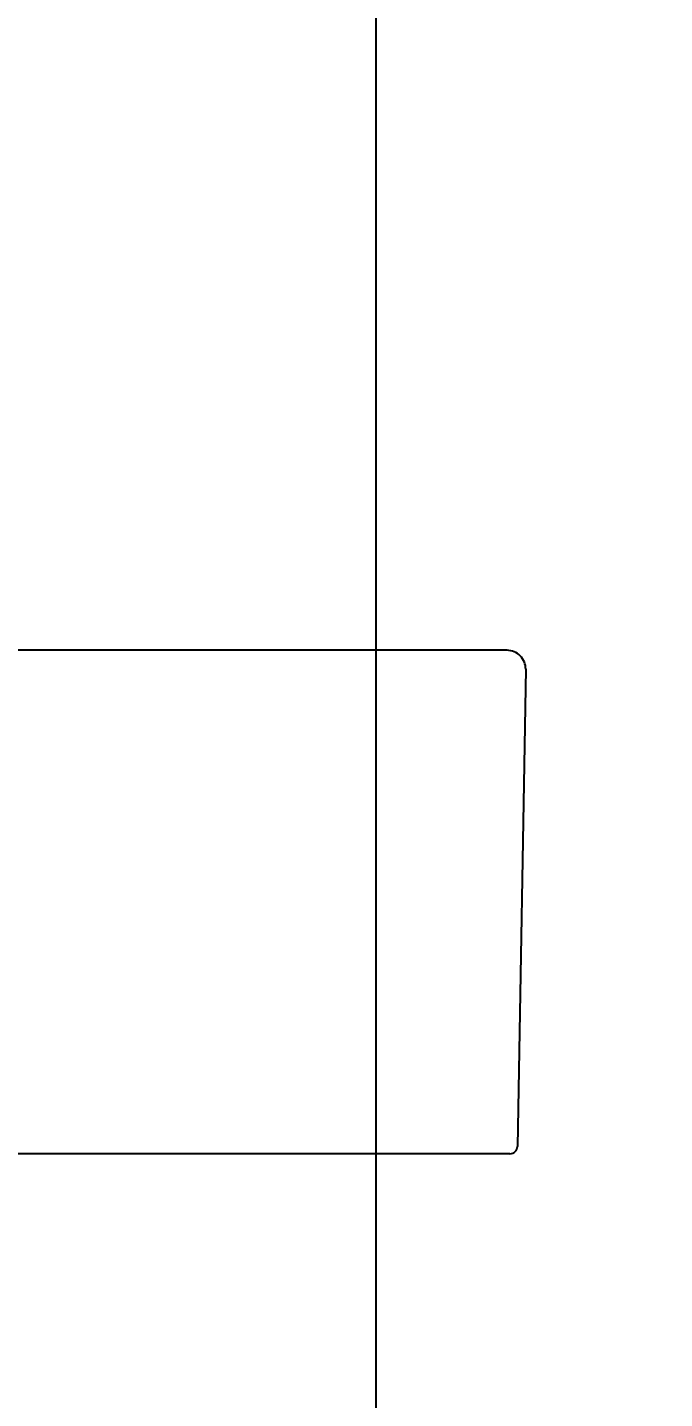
# Model space of a CAD drawing. Header units: millimetres. Extents: x 1999 to 2304, y 1614 to 1800.
# Drawn here: x 2122.8982 to 2123.0636, y 1616.8637 to 1617.2196 of the extents above; entities that cross this region are included whole.
import ezdxf

# ---------------------------------------------------------------- set-up
doc = ezdxf.new("R2010")
doc.units = ezdxf.units.MM
doc.header["$LTSCALE"] = 0.03
doc.header["$PDMODE"] = 34
doc.linetypes.add('HIDDEN', pattern=[9.525, 6.35, -3.175])
doc.layers.add('COTA', color=250, linetype='Continuous')
doc.layers.add('PL5', color=5, linetype='Continuous')
doc.styles.get("Standard").update_dxf_attribs({"font": 'arial.ttf'})
doc.dimstyles.new('TICK01', dxfattribs={"dimscale": 0, "dimtxt": 2, "dimasz": 1.5, "dimexe": 0.18, "dimexo": 0.06, "dimgap": 0.09, "dimtad": 1, "dimzin": 4, "dimdsep": 46, "dimtxsty": 'Standard', "dimblk": 'TICK1', "dimcen": 0.09, "dimclrd": 256, "dimclre": 256, "dimclrt": 4, "dimaunit": 1, "dimadec": 0, "dimazin": 0, "dimtfac": 1, "dimtix": 1, "dimtmove": 2, "dimatfit": 3, "dimldrblk": 'TICK1', "dimfxl": 1, "dimtolj": 1, "dimtzin": 12, "dimarcsym": 0})

# ---------------------------------------------------------------- blocks, each defined once
blk = doc.blocks.new('TICK1')
for p, q in [((0, 1), (0, -1)), ((0.5, 0.5), (-0.5, -0.5)), ((-1, 0), (1, 0))]:
    blk.add_line(p, q)
blk = doc.blocks.new('*D398')
at = {"layer": 'COTA', "linetype": 'HIDDEN', "lineweight": -2, "transparency": 16777216}
for p, q in [((2122.99163, 1618.93917), (2122.99763, 1618.93917)), ((2122.99163, 1616.21917), (2122.99763, 1616.21917))]:
    blk.add_line(p, q, dxfattribs=at)
at = {"layer": 'COTA', "lineweight": -2, "transparency": 16777216}
blk.add_line((2122.98863, 1618.86417), (2122.98863, 1616.29417), dxfattribs=at)
at = {"layer": 'DEFPOINTS', "color": 0, "transparency": 16777216}
for p in [(2122.98863, 1618.93917), (2122.98863, 1616.21917), (2122.98863, 1616.21917)]:
    blk.add_point(p, dxfattribs=at)
at = {"layer": 'COTA', "lineweight": -2, "transparency": 16777216, "xscale": 0.07500001968783013, "yscale": 0.07500001968783013, "zscale": 0.07500001968783013}
for p, rotation in [((2122.98863, 1618.93917), 90), ((2122.98863, 1616.21917), 270)]:
    blk.add_blockref('TICK1', p, dxfattribs=dict(at, rotation=rotation))
at = {"layer": 'COTA', "color": 4, "transparency": 16777216, "insert": (2122.93392, 1617.57917), "char_height": 0.1, "attachment_point": 5, "rotation": 90}
blk.add_mtext('\\A1;2.72', dxfattribs=at)

msp = doc.modelspace()

# ---------------------------------------------------------------- linework, layer by layer
for p, q in [((2123.02273, 1617.0579), (2123.02088, 1617.0579)), ((2123.02757, 1617.05298), (2123.02541, 1616.92913)), ((2123.02088, 1616.92723), (2122.89399, 1616.92723)), ((2123.02347, 1616.92723), (2123.02088, 1616.92723))]:
    msp.add_line(p, q)
for centre, radius, start, end in [((2123.02273, 1617.05306), 0.00484, 359, 90), ((2123.02347, 1616.92916), 0.00194, 270, 359)]:
    msp.add_arc(centre, radius, start, end)
at = {"layer": 'PL5'}
for p, q in [((2123.02088, 1617.0579), (2122.589, 1617.0579)), ((2123.02088, 1617.0579), (2122.589, 1617.0579)), ((2123.02088, 1617.0579), (2122.589, 1617.0579)), ((2123.02088, 1617.0579), (2122.589, 1617.0579)), ((2123.02088, 1617.0579), (2122.589, 1617.0579)), ((2123.02088, 1617.0579), (2122.589, 1617.0579)), ((2123.02088, 1617.0579), (2122.589, 1617.0579)), ((2123.02088, 1617.0579), (2122.589, 1617.0579)), ((2123.02088, 1617.0579), (2122.589, 1617.0579)), ((2123.02088, 1617.0579), (2122.589, 1617.0579)), ((2123.02088, 1617.0579), (2122.589, 1617.0579)), ((2123.02088, 1617.0579), (2122.589, 1617.0579)), ((2123.02088, 1617.0579), (2122.589, 1617.0579)), ((2123.02088, 1617.0579), (2122.589, 1617.0579)), ((2123.02088, 1617.0579), (2122.589, 1617.0579)), ((2123.02088, 1617.0579), (2122.589, 1617.0579)), ((2123.02088, 1617.0579), (2122.589, 1617.0579)), ((2123.02088, 1617.0579), (2122.589, 1617.0579)), ((2123.02088, 1617.0579), (2122.589, 1617.0579)), ((2123.02088, 1617.0579), (2122.589, 1617.0579)), ((2123.02088, 1617.0579), (2122.589, 1617.0579)), ((2123.02088, 1617.0579), (2122.589, 1617.0579)), ((2123.02088, 1617.0579), (2122.589, 1617.0579)), ((2123.02088, 1617.0579), (2122.589, 1617.0579)), ((2123.02088, 1617.0579), (2122.589, 1617.0579)), ((2123.02088, 1617.0579), (2122.589, 1617.0579)), ((2123.02088, 1617.0579), (2122.589, 1617.0579)), ((2123.02088, 1617.0579), (2122.589, 1617.0579)), ((2123.02088, 1617.0579), (2122.589, 1617.0579)), ((2123.02088, 1617.0579), (2122.589, 1617.0579)), ((2123.02088, 1617.0579), (2122.589, 1617.0579)), ((2123.02088, 1617.0579), (2122.589, 1617.0579)), ((2123.02088, 1617.0579), (2122.589, 1617.0579)), ((2123.02088, 1617.0579), (2122.589, 1617.0579)), ((2123.02088, 1617.0579), (2122.589, 1617.0579)), ((2123.02088, 1617.0579), (2122.589, 1617.0579)), ((2123.02088, 1617.0579), (2122.589, 1617.0579)), ((2123.02088, 1617.0579), (2122.589, 1617.0579)), ((2123.02088, 1617.0579), (2122.589, 1617.0579)), ((2123.02088, 1617.0579), (2122.589, 1617.0579)), ((2123.02088, 1617.0579), (2122.589, 1617.0579)), ((2123.02088, 1617.0579), (2122.589, 1617.0579)), ((2123.02088, 1617.0579), (2122.589, 1617.0579)), ((2123.02088, 1617.0579), (2122.589, 1617.0579)), ((2123.02088, 1617.0579), (2122.589, 1617.0579)), ((2123.02088, 1617.0579), (2122.589, 1617.0579)), ((2123.02088, 1617.0579), (2122.589, 1617.0579)), ((2123.02088, 1617.0579), (2122.589, 1617.0579)), ((2123.02088, 1617.0579), (2122.589, 1617.0579)), ((2123.02088, 1617.0579), (2122.589, 1617.0579)), ((2123.02088, 1617.0579), (2122.589, 1617.0579)), ((2123.02088, 1617.0579), (2122.589, 1617.0579)), ((2123.02088, 1617.0579), (2122.589, 1617.0579)), ((2123.02088, 1617.0579), (2122.589, 1617.0579)), ((2123.02088, 1617.0579), (2122.589, 1617.0579)), ((2123.02088, 1617.0579), (2122.589, 1617.0579)), ((2123.02088, 1617.0579), (2122.589, 1617.0579)), ((2123.02088, 1617.0579), (2122.589, 1617.0579)), ((2123.02088, 1617.0579), (2122.589, 1617.0579)), ((2123.02088, 1617.0579), (2122.589, 1617.0579)), ((2123.02088, 1617.0579), (2122.589, 1617.0579)), ((2123.02088, 1617.0579), (2122.589, 1617.0579)), ((2123.02088, 1617.0579), (2122.589, 1617.0579)), ((2123.02088, 1617.0579), (2122.589, 1617.0579)), ((2123.02088, 1617.0579), (2122.589, 1617.0579)), ((2123.02088, 1617.0579), (2122.589, 1617.0579)), ((2123.02088, 1617.0579), (2122.589, 1617.0579)), ((2123.02088, 1617.0579), (2122.589, 1617.0579)), ((2123.02088, 1617.0579), (2122.589, 1617.0579)), ((2123.02088, 1617.0579), (2122.589, 1617.0579)), ((2123.02088, 1617.0579), (2122.589, 1617.0579)), ((2123.02088, 1617.0579), (2122.589, 1617.0579)), ((2123.02088, 1617.0579), (2122.589, 1617.0579)), ((2123.02088, 1617.0579), (2122.589, 1617.0579)), ((2123.02088, 1617.0579), (2122.589, 1617.0579)), ((2123.02088, 1617.0579), (2122.589, 1617.0579)), ((2123.02088, 1617.0579), (2122.589, 1617.0579)), ((2123.02088, 1617.0579), (2122.589, 1617.0579)), ((2123.02088, 1617.0579), (2122.589, 1617.0579)), ((2123.02088, 1617.0579), (2122.589, 1617.0579)), ((2123.02088, 1617.0579), (2122.589, 1617.0579)), ((2123.02088, 1617.0579), (2122.589, 1617.0579)), ((2123.02088, 1617.0579), (2122.589, 1617.0579)), ((2123.02088, 1617.0579), (2122.589, 1617.0579)), ((2123.02088, 1617.0579), (2122.589, 1617.0579)), ((2123.02088, 1617.0579), (2122.589, 1617.0579)), ((2123.02088, 1617.0579), (2122.589, 1617.0579)), ((2123.02088, 1617.0579), (2122.589, 1617.0579)), ((2123.02088, 1617.0579), (2122.589, 1617.0579)), ((2123.02088, 1617.0579), (2122.589, 1617.0579)), ((2123.02088, 1617.0579), (2122.589, 1617.0579)), ((2123.02088, 1617.0579), (2122.589, 1617.0579)), ((2123.02088, 1617.0579), (2122.589, 1617.0579)), ((2123.02273, 1617.0579), (2123.02088, 1617.0579)), ((2123.02273, 1617.0579), (2123.02088, 1617.0579)), ((2123.02273, 1617.0579), (2123.02088, 1617.0579)), ((2123.02273, 1617.0579), (2123.02088, 1617.0579)), ((2123.02273, 1617.0579), (2123.02088, 1617.0579)), ((2123.02273, 1617.0579), (2123.02088, 1617.0579)), ((2123.02273, 1617.0579), (2123.02088, 1617.0579)), ((2123.02273, 1617.0579), (2123.02088, 1617.0579)), ((2123.02273, 1617.0579), (2123.02088, 1617.0579)), ((2123.02273, 1617.0579), (2123.02088, 1617.0579)), ((2123.02273, 1617.0579), (2123.02088, 1617.0579)), ((2123.02273, 1617.0579), (2123.02088, 1617.0579)), ((2123.02273, 1617.0579), (2123.02088, 1617.0579)), ((2123.02273, 1617.0579), (2123.02088, 1617.0579)), ((2123.02273, 1617.0579), (2123.02088, 1617.0579)), ((2123.02273, 1617.0579), (2123.02088, 1617.0579)), ((2123.02273, 1617.0579), (2123.02088, 1617.0579)), ((2123.02273, 1617.0579), (2123.02088, 1617.0579)), ((2123.02273, 1617.0579), (2123.02088, 1617.0579)), ((2123.02273, 1617.0579), (2123.02088, 1617.0579)), ((2123.02273, 1617.0579), (2123.02088, 1617.0579)), ((2123.02273, 1617.0579), (2123.02088, 1617.0579)), ((2123.02273, 1617.0579), (2123.02088, 1617.0579)), ((2123.02273, 1617.0579), (2123.02088, 1617.0579)), ((2123.02273, 1617.0579), (2123.02088, 1617.0579)), ((2123.02273, 1617.0579), (2123.02088, 1617.0579)), ((2123.02273, 1617.0579), (2123.02088, 1617.0579)), ((2123.02273, 1617.0579), (2123.02088, 1617.0579)), ((2123.02273, 1617.0579), (2123.02088, 1617.0579)), ((2123.02273, 1617.0579), (2123.02088, 1617.0579)), ((2123.02273, 1617.0579), (2123.02088, 1617.0579)), ((2123.02273, 1617.0579), (2123.02088, 1617.0579)), ((2123.02273, 1617.0579), (2123.02088, 1617.0579)), ((2123.02273, 1617.0579), (2123.02088, 1617.0579)), ((2123.02273, 1617.0579), (2123.02088, 1617.0579)), ((2123.02273, 1617.0579), (2123.02088, 1617.0579)), ((2123.02273, 1617.0579), (2123.02088, 1617.0579)), ((2123.02273, 1617.0579), (2123.02088, 1617.0579)), ((2123.02273, 1617.0579), (2123.02088, 1617.0579)), ((2123.02273, 1617.0579), (2123.02088, 1617.0579)), ((2123.02273, 1617.0579), (2123.02088, 1617.0579)), ((2123.02273, 1617.0579), (2123.02088, 1617.0579)), ((2123.02273, 1617.0579), (2123.02088, 1617.0579)), ((2123.02273, 1617.0579), (2123.02088, 1617.0579)), ((2123.02273, 1617.0579), (2123.02088, 1617.0579)), ((2123.02273, 1617.0579), (2123.02088, 1617.0579)), ((2123.02273, 1617.0579), (2123.02088, 1617.0579)), ((2123.02273, 1617.0579), (2123.02088, 1617.0579)), ((2123.02273, 1617.0579), (2123.02088, 1617.0579)), ((2123.02273, 1617.0579), (2123.02088, 1617.0579)), ((2123.02273, 1617.0579), (2123.02088, 1617.0579)), ((2123.02273, 1617.0579), (2123.02088, 1617.0579)), ((2123.02273, 1617.0579), (2123.02088, 1617.0579)), ((2123.02273, 1617.0579), (2123.02088, 1617.0579)), ((2123.02273, 1617.0579), (2123.02088, 1617.0579)), ((2123.02273, 1617.0579), (2123.02088, 1617.0579)), ((2123.02273, 1617.0579), (2123.02088, 1617.0579)), ((2123.02273, 1617.0579), (2123.02088, 1617.0579)), ((2123.02273, 1617.0579), (2123.02088, 1617.0579)), ((2123.02273, 1617.0579), (2123.02088, 1617.0579)), ((2123.02273, 1617.0579), (2123.02088, 1617.0579)), ((2123.02273, 1617.0579), (2123.02088, 1617.0579)), ((2123.02273, 1617.0579), (2123.02088, 1617.0579)), ((2123.02273, 1617.0579), (2123.02088, 1617.0579)), ((2123.02273, 1617.0579), (2123.02088, 1617.0579)), ((2123.02273, 1617.0579), (2123.02088, 1617.0579)), ((2123.02273, 1617.0579), (2123.02088, 1617.0579)), ((2123.02273, 1617.0579), (2123.02088, 1617.0579)), ((2123.02273, 1617.0579), (2123.02088, 1617.0579)), ((2123.02273, 1617.0579), (2123.02088, 1617.0579)), ((2123.02273, 1617.0579), (2123.02088, 1617.0579)), ((2123.02273, 1617.0579), (2123.02088, 1617.0579)), ((2123.02273, 1617.0579), (2123.02088, 1617.0579)), ((2123.02273, 1617.0579), (2123.02088, 1617.0579)), ((2123.02273, 1617.0579), (2123.02088, 1617.0579)), ((2123.02273, 1617.0579), (2123.02088, 1617.0579)), ((2123.02273, 1617.0579), (2123.02088, 1617.0579)), ((2123.02273, 1617.0579), (2123.02088, 1617.0579)), ((2123.02273, 1617.0579), (2123.02088, 1617.0579)), ((2123.02273, 1617.0579), (2123.02088, 1617.0579)), ((2123.02273, 1617.0579), (2123.02088, 1617.0579)), ((2123.02273, 1617.0579), (2123.02088, 1617.0579)), ((2123.02273, 1617.0579), (2123.02088, 1617.0579)), ((2123.02273, 1617.0579), (2123.02088, 1617.0579)), ((2123.02273, 1617.0579), (2123.02088, 1617.0579)), ((2123.02273, 1617.0579), (2123.02088, 1617.0579)), ((2123.02273, 1617.0579), (2123.02088, 1617.0579)), ((2123.02273, 1617.0579), (2123.02088, 1617.0579)), ((2123.02273, 1617.0579), (2123.02088, 1617.0579)), ((2123.02273, 1617.0579), (2123.02088, 1617.0579)), ((2123.02273, 1617.0579), (2123.02088, 1617.0579)), ((2123.02273, 1617.0579), (2123.02088, 1617.0579)), ((2123.02757, 1617.05298), (2123.02541, 1616.92913)), ((2123.02757, 1617.05298), (2123.02541, 1616.92913)), ((2123.02757, 1617.05298), (2123.02541, 1616.92913)), ((2123.02757, 1617.05298), (2123.02541, 1616.92913)), ((2123.02757, 1617.05298), (2123.02541, 1616.92913)), ((2123.02757, 1617.05298), (2123.02541, 1616.92913)), ((2123.02757, 1617.05298), (2123.02541, 1616.92913)), ((2123.02757, 1617.05298), (2123.02541, 1616.92913)), ((2123.02757, 1617.05298), (2123.02541, 1616.92913)), ((2123.02757, 1617.05298), (2123.02541, 1616.92913)), ((2123.02757, 1617.05298), (2123.02541, 1616.92913)), ((2123.02757, 1617.05298), (2123.02541, 1616.92913)), ((2123.02757, 1617.05298), (2123.02541, 1616.92913)), ((2123.02757, 1617.05298), (2123.02541, 1616.92913)), ((2123.02757, 1617.05298), (2123.02541, 1616.92913)), ((2123.02757, 1617.05298), (2123.02541, 1616.92913)), ((2123.02757, 1617.05298), (2123.02541, 1616.92913)), ((2123.02757, 1617.05298), (2123.02541, 1616.92913)), ((2123.02757, 1617.05298), (2123.02541, 1616.92913)), ((2123.02757, 1617.05298), (2123.02541, 1616.92913)), ((2123.02757, 1617.05298), (2123.02541, 1616.92913)), ((2123.02757, 1617.05298), (2123.02541, 1616.92913)), ((2123.02757, 1617.05298), (2123.02541, 1616.92913)), ((2123.02757, 1617.05298), (2123.02541, 1616.92913)), ((2123.02757, 1617.05298), (2123.02541, 1616.92913)), ((2123.02757, 1617.05298), (2123.02541, 1616.92913)), ((2123.02757, 1617.05298), (2123.02541, 1616.92913)), ((2123.02757, 1617.05298), (2123.02541, 1616.92913)), ((2123.02757, 1617.05298), (2123.02541, 1616.92913)), ((2123.02757, 1617.05298), (2123.02541, 1616.92913)), ((2123.02757, 1617.05298), (2123.02541, 1616.92913)), ((2123.02757, 1617.05298), (2123.02541, 1616.92913)), ((2123.02757, 1617.05298), (2123.02541, 1616.92913)), ((2123.02757, 1617.05298), (2123.02541, 1616.92913)), ((2123.02757, 1617.05298), (2123.02541, 1616.92913)), ((2123.02757, 1617.05298), (2123.02541, 1616.92913)), ((2123.02757, 1617.05298), (2123.02541, 1616.92913)), ((2123.02757, 1617.05298), (2123.02541, 1616.92913)), ((2123.02757, 1617.05298), (2123.02541, 1616.92913)), ((2123.02757, 1617.05298), (2123.02541, 1616.92913)), ((2123.02757, 1617.05298), (2123.02541, 1616.92913)), ((2123.02757, 1617.05298), (2123.02541, 1616.92913)), ((2123.02757, 1617.05298), (2123.02541, 1616.92913)), ((2123.02757, 1617.05298), (2123.02541, 1616.92913)), ((2123.02757, 1617.05298), (2123.02541, 1616.92913)), ((2123.02757, 1617.05298), (2123.02541, 1616.92913)), ((2123.02757, 1617.05298), (2123.02541, 1616.92913)), ((2123.02757, 1617.05298), (2123.02541, 1616.92913)), ((2123.02757, 1617.05298), (2123.02541, 1616.92913)), ((2123.02757, 1617.05298), (2123.02541, 1616.92913)), ((2123.02757, 1617.05298), (2123.02541, 1616.92913)), ((2123.02757, 1617.05298), (2123.02541, 1616.92913)), ((2123.02757, 1617.05298), (2123.02541, 1616.92913)), ((2123.02757, 1617.05298), (2123.02541, 1616.92913)), ((2123.02757, 1617.05298), (2123.02541, 1616.92913)), ((2123.02757, 1617.05298), (2123.02541, 1616.92913)), ((2123.02757, 1617.05298), (2123.02541, 1616.92913)), ((2123.02757, 1617.05298), (2123.02541, 1616.92913)), ((2123.02757, 1617.05298), (2123.02541, 1616.92913)), ((2123.02757, 1617.05298), (2123.02541, 1616.92913)), ((2123.02757, 1617.05298), (2123.02541, 1616.92913)), ((2123.02757, 1617.05298), (2123.02541, 1616.92913)), ((2123.02757, 1617.05298), (2123.02541, 1616.92913)), ((2123.02757, 1617.05298), (2123.02541, 1616.92913)), ((2123.02757, 1617.05298), (2123.02541, 1616.92913)), ((2123.02757, 1617.05298), (2123.02541, 1616.92913)), ((2123.02757, 1617.05298), (2123.02541, 1616.92913)), ((2123.02757, 1617.05298), (2123.02541, 1616.92913)), ((2123.02757, 1617.05298), (2123.02541, 1616.92913)), ((2123.02757, 1617.05298), (2123.02541, 1616.92913)), ((2123.02757, 1617.05298), (2123.02541, 1616.92913)), ((2123.02757, 1617.05298), (2123.02541, 1616.92913)), ((2123.02757, 1617.05298), (2123.02541, 1616.92913)), ((2123.02757, 1617.05298), (2123.02541, 1616.92913)), ((2123.02757, 1617.05298), (2123.02541, 1616.92913)), ((2123.02757, 1617.05298), (2123.02541, 1616.92913)), ((2123.02757, 1617.05298), (2123.02541, 1616.92913)), ((2123.02757, 1617.05298), (2123.02541, 1616.92913)), ((2123.02757, 1617.05298), (2123.02541, 1616.92913)), ((2123.02757, 1617.05298), (2123.02541, 1616.92913)), ((2123.02757, 1617.05298), (2123.02541, 1616.92913)), ((2123.02757, 1617.05298), (2123.02541, 1616.92913)), ((2123.02757, 1617.05298), (2123.02541, 1616.92913)), ((2123.02757, 1617.05298), (2123.02541, 1616.92913)), ((2123.02757, 1617.05298), (2123.02541, 1616.92913)), ((2123.02757, 1617.05298), (2123.02541, 1616.92913)), ((2123.02757, 1617.05298), (2123.02541, 1616.92913)), ((2123.02757, 1617.05298), (2123.02541, 1616.92913)), ((2123.02757, 1617.05298), (2123.02541, 1616.92913)), ((2123.02757, 1617.05298), (2123.02541, 1616.92913)), ((2123.02757, 1617.05298), (2123.02541, 1616.92913)), ((2123.02757, 1617.05298), (2123.02541, 1616.92913)), ((2123.02088, 1616.92723), (2122.89399, 1616.92723)), ((2123.02088, 1616.92723), (2122.89399, 1616.92723)), ((2123.02088, 1616.92723), (2122.89399, 1616.92723)), ((2123.02088, 1616.92723), (2122.89399, 1616.92723)), ((2123.02088, 1616.92723), (2122.89399, 1616.92723)), ((2123.02088, 1616.92723), (2122.89399, 1616.92723)), ((2123.02088, 1616.92723), (2122.89399, 1616.92723)), ((2123.02088, 1616.92723), (2122.89399, 1616.92723)), ((2123.02088, 1616.92723), (2122.89399, 1616.92723)), ((2123.02088, 1616.92723), (2122.89399, 1616.92723)), ((2123.02088, 1616.92723), (2122.89399, 1616.92723)), ((2123.02088, 1616.92723), (2122.89399, 1616.92723)), ((2123.02088, 1616.92723), (2122.89399, 1616.92723)), ((2123.02088, 1616.92723), (2122.89399, 1616.92723)), ((2123.02088, 1616.92723), (2122.89399, 1616.92723)), ((2123.02088, 1616.92723), (2122.89399, 1616.92723)), ((2123.02088, 1616.92723), (2122.89399, 1616.92723)), ((2123.02088, 1616.92723), (2122.89399, 1616.92723)), ((2123.02088, 1616.92723), (2122.89399, 1616.92723)), ((2123.02088, 1616.92723), (2122.89399, 1616.92723)), ((2123.02088, 1616.92723), (2122.89399, 1616.92723)), ((2123.02088, 1616.92723), (2122.89399, 1616.92723)), ((2123.02088, 1616.92723), (2122.89399, 1616.92723)), ((2123.02088, 1616.92723), (2122.89399, 1616.92723)), ((2123.02088, 1616.92723), (2122.89399, 1616.92723)), ((2123.02088, 1616.92723), (2122.89399, 1616.92723)), ((2123.02088, 1616.92723), (2122.89399, 1616.92723)), ((2123.02088, 1616.92723), (2122.89399, 1616.92723)), ((2123.02088, 1616.92723), (2122.89399, 1616.92723)), ((2123.02088, 1616.92723), (2122.89399, 1616.92723)), ((2123.02088, 1616.92723), (2122.89399, 1616.92723)), ((2123.02088, 1616.92723), (2122.89399, 1616.92723)), ((2123.02088, 1616.92723), (2122.89399, 1616.92723)), ((2123.02088, 1616.92723), (2122.89399, 1616.92723)), ((2123.02088, 1616.92723), (2122.89399, 1616.92723)), ((2123.02088, 1616.92723), (2122.89399, 1616.92723)), ((2123.02088, 1616.92723), (2122.89399, 1616.92723)), ((2123.02088, 1616.92723), (2122.89399, 1616.92723)), ((2123.02088, 1616.92723), (2122.89399, 1616.92723)), ((2123.02088, 1616.92723), (2122.89399, 1616.92723)), ((2123.02088, 1616.92723), (2122.89399, 1616.92723)), ((2123.02088, 1616.92723), (2122.89399, 1616.92723)), ((2123.02088, 1616.92723), (2122.89399, 1616.92723)), ((2123.02088, 1616.92723), (2122.89399, 1616.92723)), ((2123.02088, 1616.92723), (2122.89399, 1616.92723)), ((2123.02088, 1616.92723), (2122.89399, 1616.92723)), ((2123.02088, 1616.92723), (2122.89399, 1616.92723)), ((2123.02088, 1616.92723), (2122.89399, 1616.92723)), ((2123.02088, 1616.92723), (2122.89399, 1616.92723)), ((2123.02088, 1616.92723), (2122.89399, 1616.92723)), ((2123.02088, 1616.92723), (2122.89399, 1616.92723)), ((2123.02088, 1616.92723), (2122.89399, 1616.92723)), ((2123.02088, 1616.92723), (2122.89399, 1616.92723)), ((2123.02088, 1616.92723), (2122.89399, 1616.92723)), ((2123.02088, 1616.92723), (2122.89399, 1616.92723)), ((2123.02088, 1616.92723), (2122.89399, 1616.92723)), ((2123.02088, 1616.92723), (2122.89399, 1616.92723)), ((2123.02088, 1616.92723), (2122.89399, 1616.92723)), ((2123.02088, 1616.92723), (2122.89399, 1616.92723)), ((2123.02088, 1616.92723), (2122.89399, 1616.92723)), ((2123.02088, 1616.92723), (2122.89399, 1616.92723)), ((2123.02088, 1616.92723), (2122.89399, 1616.92723)), ((2123.02088, 1616.92723), (2122.89399, 1616.92723)), ((2123.02088, 1616.92723), (2122.89399, 1616.92723)), ((2123.02088, 1616.92723), (2122.89399, 1616.92723)), ((2123.02088, 1616.92723), (2122.89399, 1616.92723)), ((2123.02088, 1616.92723), (2122.89399, 1616.92723)), ((2123.02088, 1616.92723), (2122.89399, 1616.92723)), ((2123.02088, 1616.92723), (2122.89399, 1616.92723)), ((2123.02088, 1616.92723), (2122.89399, 1616.92723)), ((2123.02088, 1616.92723), (2122.89399, 1616.92723)), ((2123.02088, 1616.92723), (2122.89399, 1616.92723)), ((2123.02088, 1616.92723), (2122.89399, 1616.92723)), ((2123.02088, 1616.92723), (2122.89399, 1616.92723)), ((2123.02088, 1616.92723), (2122.89399, 1616.92723)), ((2123.02088, 1616.92723), (2122.89399, 1616.92723)), ((2123.02088, 1616.92723), (2122.89399, 1616.92723)), ((2123.02088, 1616.92723), (2122.89399, 1616.92723)), ((2123.02088, 1616.92723), (2122.89399, 1616.92723)), ((2123.02088, 1616.92723), (2122.89399, 1616.92723)), ((2123.02088, 1616.92723), (2122.89399, 1616.92723)), ((2123.02088, 1616.92723), (2122.89399, 1616.92723)), ((2123.02088, 1616.92723), (2122.89399, 1616.92723)), ((2123.02088, 1616.92723), (2122.89399, 1616.92723)), ((2123.02088, 1616.92723), (2122.89399, 1616.92723)), ((2123.02088, 1616.92723), (2122.89399, 1616.92723)), ((2123.02088, 1616.92723), (2122.89399, 1616.92723)), ((2123.02088, 1616.92723), (2122.89399, 1616.92723)), ((2123.02088, 1616.92723), (2122.89399, 1616.92723)), ((2123.02088, 1616.92723), (2122.89399, 1616.92723)), ((2123.02088, 1616.92723), (2122.89399, 1616.92723)), ((2123.02088, 1616.92723), (2122.89399, 1616.92723)), ((2123.02347, 1616.92723), (2123.02088, 1616.92723)), ((2123.02347, 1616.92723), (2123.02088, 1616.92723)), ((2123.02347, 1616.92723), (2123.02088, 1616.92723)), ((2123.02347, 1616.92723), (2123.02088, 1616.92723)), ((2123.02347, 1616.92723), (2123.02088, 1616.92723)), ((2123.02347, 1616.92723), (2123.02088, 1616.92723)), ((2123.02347, 1616.92723), (2123.02088, 1616.92723)), ((2123.02347, 1616.92723), (2123.02088, 1616.92723)), ((2123.02347, 1616.92723), (2123.02088, 1616.92723)), ((2123.02347, 1616.92723), (2123.02088, 1616.92723)), ((2123.02347, 1616.92723), (2123.02088, 1616.92723)), ((2123.02347, 1616.92723), (2123.02088, 1616.92723)), ((2123.02347, 1616.92723), (2123.02088, 1616.92723)), ((2123.02347, 1616.92723), (2123.02088, 1616.92723)), ((2123.02347, 1616.92723), (2123.02088, 1616.92723)), ((2123.02347, 1616.92723), (2123.02088, 1616.92723)), ((2123.02347, 1616.92723), (2123.02088, 1616.92723)), ((2123.02347, 1616.92723), (2123.02088, 1616.92723)), ((2123.02347, 1616.92723), (2123.02088, 1616.92723)), ((2123.02347, 1616.92723), (2123.02088, 1616.92723)), ((2123.02347, 1616.92723), (2123.02088, 1616.92723)), ((2123.02347, 1616.92723), (2123.02088, 1616.92723)), ((2123.02347, 1616.92723), (2123.02088, 1616.92723)), ((2123.02347, 1616.92723), (2123.02088, 1616.92723)), ((2123.02347, 1616.92723), (2123.02088, 1616.92723)), ((2123.02347, 1616.92723), (2123.02088, 1616.92723)), ((2123.02347, 1616.92723), (2123.02088, 1616.92723)), ((2123.02347, 1616.92723), (2123.02088, 1616.92723)), ((2123.02347, 1616.92723), (2123.02088, 1616.92723)), ((2123.02347, 1616.92723), (2123.02088, 1616.92723)), ((2123.02347, 1616.92723), (2123.02088, 1616.92723)), ((2123.02347, 1616.92723), (2123.02088, 1616.92723)), ((2123.02347, 1616.92723), (2123.02088, 1616.92723)), ((2123.02347, 1616.92723), (2123.02088, 1616.92723)), ((2123.02347, 1616.92723), (2123.02088, 1616.92723)), ((2123.02347, 1616.92723), (2123.02088, 1616.92723)), ((2123.02347, 1616.92723), (2123.02088, 1616.92723)), ((2123.02347, 1616.92723), (2123.02088, 1616.92723)), ((2123.02347, 1616.92723), (2123.02088, 1616.92723)), ((2123.02347, 1616.92723), (2123.02088, 1616.92723)), ((2123.02347, 1616.92723), (2123.02088, 1616.92723)), ((2123.02347, 1616.92723), (2123.02088, 1616.92723)), ((2123.02347, 1616.92723), (2123.02088, 1616.92723)), ((2123.02347, 1616.92723), (2123.02088, 1616.92723)), ((2123.02347, 1616.92723), (2123.02088, 1616.92723)), ((2123.02347, 1616.92723), (2123.02088, 1616.92723)), ((2123.02347, 1616.92723), (2123.02088, 1616.92723)), ((2123.02347, 1616.92723), (2123.02088, 1616.92723)), ((2123.02347, 1616.92723), (2123.02088, 1616.92723)), ((2123.02347, 1616.92723), (2123.02088, 1616.92723)), ((2123.02347, 1616.92723), (2123.02088, 1616.92723)), ((2123.02347, 1616.92723), (2123.02088, 1616.92723)), ((2123.02347, 1616.92723), (2123.02088, 1616.92723)), ((2123.02347, 1616.92723), (2123.02088, 1616.92723)), ((2123.02347, 1616.92723), (2123.02088, 1616.92723)), ((2123.02347, 1616.92723), (2123.02088, 1616.92723)), ((2123.02347, 1616.92723), (2123.02088, 1616.92723)), ((2123.02347, 1616.92723), (2123.02088, 1616.92723)), ((2123.02347, 1616.92723), (2123.02088, 1616.92723)), ((2123.02347, 1616.92723), (2123.02088, 1616.92723)), ((2123.02347, 1616.92723), (2123.02088, 1616.92723)), ((2123.02347, 1616.92723), (2123.02088, 1616.92723)), ((2123.02347, 1616.92723), (2123.02088, 1616.92723)), ((2123.02347, 1616.92723), (2123.02088, 1616.92723)), ((2123.02347, 1616.92723), (2123.02088, 1616.92723)), ((2123.02347, 1616.92723), (2123.02088, 1616.92723)), ((2123.02347, 1616.92723), (2123.02088, 1616.92723)), ((2123.02347, 1616.92723), (2123.02088, 1616.92723)), ((2123.02347, 1616.92723), (2123.02088, 1616.92723)), ((2123.02347, 1616.92723), (2123.02088, 1616.92723)), ((2123.02347, 1616.92723), (2123.02088, 1616.92723)), ((2123.02347, 1616.92723), (2123.02088, 1616.92723)), ((2123.02347, 1616.92723), (2123.02088, 1616.92723)), ((2123.02347, 1616.92723), (2123.02088, 1616.92723)), ((2123.02347, 1616.92723), (2123.02088, 1616.92723)), ((2123.02347, 1616.92723), (2123.02088, 1616.92723)), ((2123.02347, 1616.92723), (2123.02088, 1616.92723)), ((2123.02347, 1616.92723), (2123.02088, 1616.92723)), ((2123.02347, 1616.92723), (2123.02088, 1616.92723)), ((2123.02347, 1616.92723), (2123.02088, 1616.92723)), ((2123.02347, 1616.92723), (2123.02088, 1616.92723)), ((2123.02347, 1616.92723), (2123.02088, 1616.92723)), ((2123.02347, 1616.92723), (2123.02088, 1616.92723)), ((2123.02347, 1616.92723), (2123.02088, 1616.92723)), ((2123.02347, 1616.92723), (2123.02088, 1616.92723)), ((2123.02347, 1616.92723), (2123.02088, 1616.92723)), ((2123.02347, 1616.92723), (2123.02088, 1616.92723)), ((2123.02347, 1616.92723), (2123.02088, 1616.92723)), ((2123.02347, 1616.92723), (2123.02088, 1616.92723)), ((2123.02347, 1616.92723), (2123.02088, 1616.92723)), ((2123.02347, 1616.92723), (2123.02088, 1616.92723)), ((2123.02347, 1616.92723), (2123.02088, 1616.92723))]:
    msp.add_line(p, q, dxfattribs=at)
for centre, radius, start, end in [((2123.02273, 1617.05306), 0.00484, 359, 90), ((2123.02273, 1617.05306), 0.00484, 359, 90), ((2123.02273, 1617.05306), 0.00484, 359, 90), ((2123.02273, 1617.05306), 0.00484, 359, 90), ((2123.02273, 1617.05306), 0.00484, 359, 90), ((2123.02273, 1617.05306), 0.00484, 359, 90), ((2123.02273, 1617.05306), 0.00484, 359, 90), ((2123.02273, 1617.05306), 0.00484, 359, 90), ((2123.02273, 1617.05306), 0.00484, 359, 90), ((2123.02273, 1617.05306), 0.00484, 359, 90), ((2123.02273, 1617.05306), 0.00484, 359, 90), ((2123.02273, 1617.05306), 0.00484, 359, 90), ((2123.02273, 1617.05306), 0.00484, 359, 90), ((2123.02273, 1617.05306), 0.00484, 359, 90), ((2123.02273, 1617.05306), 0.00484, 359, 90), ((2123.02273, 1617.05306), 0.00484, 359, 90), ((2123.02273, 1617.05306), 0.00484, 359, 90), ((2123.02273, 1617.05306), 0.00484, 359, 90), ((2123.02273, 1617.05306), 0.00484, 359, 90), ((2123.02273, 1617.05306), 0.00484, 359, 90), ((2123.02273, 1617.05306), 0.00484, 359, 90), ((2123.02273, 1617.05306), 0.00484, 359, 90), ((2123.02273, 1617.05306), 0.00484, 359, 90), ((2123.02273, 1617.05306), 0.00484, 359, 90), ((2123.02273, 1617.05306), 0.00484, 359, 90), ((2123.02273, 1617.05306), 0.00484, 359, 90), ((2123.02273, 1617.05306), 0.00484, 359, 90), ((2123.02273, 1617.05306), 0.00484, 359, 90), ((2123.02273, 1617.05306), 0.00484, 359, 90), ((2123.02273, 1617.05306), 0.00484, 359, 90), ((2123.02273, 1617.05306), 0.00484, 359, 90), ((2123.02273, 1617.05306), 0.00484, 359, 90), ((2123.02273, 1617.05306), 0.00484, 359, 90), ((2123.02273, 1617.05306), 0.00484, 359, 90), ((2123.02273, 1617.05306), 0.00484, 359, 90), ((2123.02273, 1617.05306), 0.00484, 359, 90), ((2123.02273, 1617.05306), 0.00484, 359, 90), ((2123.02273, 1617.05306), 0.00484, 359, 90), ((2123.02273, 1617.05306), 0.00484, 359, 90), ((2123.02273, 1617.05306), 0.00484, 359, 90), ((2123.02273, 1617.05306), 0.00484, 359, 90), ((2123.02273, 1617.05306), 0.00484, 359, 90), ((2123.02273, 1617.05306), 0.00484, 359, 90), ((2123.02273, 1617.05306), 0.00484, 359, 90), ((2123.02273, 1617.05306), 0.00484, 359, 90), ((2123.02273, 1617.05306), 0.00484, 359, 90), ((2123.02273, 1617.05306), 0.00484, 359, 90), ((2123.02273, 1617.05306), 0.00484, 359, 90), ((2123.02273, 1617.05306), 0.00484, 359, 90), ((2123.02273, 1617.05306), 0.00484, 359, 90), ((2123.02273, 1617.05306), 0.00484, 359, 90), ((2123.02273, 1617.05306), 0.00484, 359, 90), ((2123.02273, 1617.05306), 0.00484, 359, 90), ((2123.02273, 1617.05306), 0.00484, 359, 90), ((2123.02273, 1617.05306), 0.00484, 359, 90), ((2123.02273, 1617.05306), 0.00484, 359, 90), ((2123.02273, 1617.05306), 0.00484, 359, 90), ((2123.02273, 1617.05306), 0.00484, 359, 90), ((2123.02273, 1617.05306), 0.00484, 359, 90), ((2123.02273, 1617.05306), 0.00484, 359, 90), ((2123.02273, 1617.05306), 0.00484, 359, 90), ((2123.02273, 1617.05306), 0.00484, 359, 90), ((2123.02273, 1617.05306), 0.00484, 359, 90), ((2123.02273, 1617.05306), 0.00484, 359, 90), ((2123.02273, 1617.05306), 0.00484, 359, 90), ((2123.02273, 1617.05306), 0.00484, 359, 90), ((2123.02273, 1617.05306), 0.00484, 359, 90), ((2123.02273, 1617.05306), 0.00484, 359, 90), ((2123.02273, 1617.05306), 0.00484, 359, 90), ((2123.02273, 1617.05306), 0.00484, 359, 90), ((2123.02273, 1617.05306), 0.00484, 359, 90), ((2123.02273, 1617.05306), 0.00484, 359, 90), ((2123.02273, 1617.05306), 0.00484, 359, 90), ((2123.02273, 1617.05306), 0.00484, 359, 90), ((2123.02273, 1617.05306), 0.00484, 359, 90), ((2123.02273, 1617.05306), 0.00484, 359, 90), ((2123.02273, 1617.05306), 0.00484, 359, 90), ((2123.02273, 1617.05306), 0.00484, 359, 90), ((2123.02273, 1617.05306), 0.00484, 359, 90), ((2123.02273, 1617.05306), 0.00484, 359, 90), ((2123.02273, 1617.05306), 0.00484, 359, 90), ((2123.02273, 1617.05306), 0.00484, 359, 90), ((2123.02273, 1617.05306), 0.00484, 359, 90), ((2123.02273, 1617.05306), 0.00484, 359, 90), ((2123.02273, 1617.05306), 0.00484, 359, 90), ((2123.02273, 1617.05306), 0.00484, 359, 90), ((2123.02273, 1617.05306), 0.00484, 359, 90), ((2123.02273, 1617.05306), 0.00484, 359, 90), ((2123.02273, 1617.05306), 0.00484, 359, 90), ((2123.02273, 1617.05306), 0.00484, 359, 90), ((2123.02273, 1617.05306), 0.00484, 359, 90), ((2123.02273, 1617.05306), 0.00484, 359, 90), ((2123.02347, 1616.92916), 0.00194, 270, 359), ((2123.02347, 1616.92916), 0.00194, 270, 359), ((2123.02347, 1616.92916), 0.00194, 270, 359), ((2123.02347, 1616.92916), 0.00194, 270, 359), ((2123.02347, 1616.92916), 0.00194, 270, 359), ((2123.02347, 1616.92916), 0.00194, 270, 359), ((2123.02347, 1616.92916), 0.00194, 270, 359), ((2123.02347, 1616.92916), 0.00194, 270, 359), ((2123.02347, 1616.92916), 0.00194, 270, 359), ((2123.02347, 1616.92916), 0.00194, 270, 359), ((2123.02347, 1616.92916), 0.00194, 270, 359), ((2123.02347, 1616.92916), 0.00194, 270, 359), ((2123.02347, 1616.92916), 0.00194, 270, 359), ((2123.02347, 1616.92916), 0.00194, 270, 359), ((2123.02347, 1616.92916), 0.00194, 270, 359), ((2123.02347, 1616.92916), 0.00194, 270, 359), ((2123.02347, 1616.92916), 0.00194, 270, 359), ((2123.02347, 1616.92916), 0.00194, 270, 359), ((2123.02347, 1616.92916), 0.00194, 270, 359), ((2123.02347, 1616.92916), 0.00194, 270, 359), ((2123.02347, 1616.92916), 0.00194, 270, 359), ((2123.02347, 1616.92916), 0.00194, 270, 359), ((2123.02347, 1616.92916), 0.00194, 270, 359), ((2123.02347, 1616.92916), 0.00194, 270, 359), ((2123.02347, 1616.92916), 0.00194, 270, 359), ((2123.02347, 1616.92916), 0.00194, 270, 359), ((2123.02347, 1616.92916), 0.00194, 270, 359), ((2123.02347, 1616.92916), 0.00194, 270, 359), ((2123.02347, 1616.92916), 0.00194, 270, 359), ((2123.02347, 1616.92916), 0.00194, 270, 359), ((2123.02347, 1616.92916), 0.00194, 270, 359), ((2123.02347, 1616.92916), 0.00194, 270, 359), ((2123.02347, 1616.92916), 0.00194, 270, 359), ((2123.02347, 1616.92916), 0.00194, 270, 359), ((2123.02347, 1616.92916), 0.00194, 270, 359), ((2123.02347, 1616.92916), 0.00194, 270, 359), ((2123.02347, 1616.92916), 0.00194, 270, 359), ((2123.02347, 1616.92916), 0.00194, 270, 359), ((2123.02347, 1616.92916), 0.00194, 270, 359), ((2123.02347, 1616.92916), 0.00194, 270, 359), ((2123.02347, 1616.92916), 0.00194, 270, 359), ((2123.02347, 1616.92916), 0.00194, 270, 359), ((2123.02347, 1616.92916), 0.00194, 270, 359), ((2123.02347, 1616.92916), 0.00194, 270, 359), ((2123.02347, 1616.92916), 0.00194, 270, 359), ((2123.02347, 1616.92916), 0.00194, 270, 359), ((2123.02347, 1616.92916), 0.00194, 270, 359), ((2123.02347, 1616.92916), 0.00194, 270, 359), ((2123.02347, 1616.92916), 0.00194, 270, 359), ((2123.02347, 1616.92916), 0.00194, 270, 359), ((2123.02347, 1616.92916), 0.00194, 270, 359), ((2123.02347, 1616.92916), 0.00194, 270, 359), ((2123.02347, 1616.92916), 0.00194, 270, 359), ((2123.02347, 1616.92916), 0.00194, 270, 359), ((2123.02347, 1616.92916), 0.00194, 270, 359), ((2123.02347, 1616.92916), 0.00194, 270, 359), ((2123.02347, 1616.92916), 0.00194, 270, 359), ((2123.02347, 1616.92916), 0.00194, 270, 359), ((2123.02347, 1616.92916), 0.00194, 270, 359), ((2123.02347, 1616.92916), 0.00194, 270, 359), ((2123.02347, 1616.92916), 0.00194, 270, 359), ((2123.02347, 1616.92916), 0.00194, 270, 359), ((2123.02347, 1616.92916), 0.00194, 270, 359), ((2123.02347, 1616.92916), 0.00194, 270, 359), ((2123.02347, 1616.92916), 0.00194, 270, 359), ((2123.02347, 1616.92916), 0.00194, 270, 359), ((2123.02347, 1616.92916), 0.00194, 270, 359), ((2123.02347, 1616.92916), 0.00194, 270, 359), ((2123.02347, 1616.92916), 0.00194, 270, 359), ((2123.02347, 1616.92916), 0.00194, 270, 359), ((2123.02347, 1616.92916), 0.00194, 270, 359), ((2123.02347, 1616.92916), 0.00194, 270, 359), ((2123.02347, 1616.92916), 0.00194, 270, 359), ((2123.02347, 1616.92916), 0.00194, 270, 359), ((2123.02347, 1616.92916), 0.00194, 270, 359), ((2123.02347, 1616.92916), 0.00194, 270, 359), ((2123.02347, 1616.92916), 0.00194, 270, 359), ((2123.02347, 1616.92916), 0.00194, 270, 359), ((2123.02347, 1616.92916), 0.00194, 270, 359), ((2123.02347, 1616.92916), 0.00194, 270, 359), ((2123.02347, 1616.92916), 0.00194, 270, 359), ((2123.02347, 1616.92916), 0.00194, 270, 359), ((2123.02347, 1616.92916), 0.00194, 270, 359), ((2123.02347, 1616.92916), 0.00194, 270, 359), ((2123.02347, 1616.92916), 0.00194, 270, 359), ((2123.02347, 1616.92916), 0.00194, 270, 359), ((2123.02347, 1616.92916), 0.00194, 270, 359), ((2123.02347, 1616.92916), 0.00194, 270, 359), ((2123.02347, 1616.92916), 0.00194, 270, 359), ((2123.02347, 1616.92916), 0.00194, 270, 359), ((2123.02347, 1616.92916), 0.00194, 270, 359), ((2123.02347, 1616.92916), 0.00194, 270, 359)]:
    msp.add_arc(centre, radius, start, end, dxfattribs=at)

# ---------------------------------------------------------------- dimensions: what is measured, and where the dimension line sits
at = {"layer": 'COTA'}
dim = msp.add_linear_dim(base=(2122.98863, 1616.21917), p1=(2122.98863, 1618.93917), p2=(2122.98863, 1616.21917), angle=90, dimstyle='TICK01', override={"dimscale": 0.05}, dxfattribs=at)
dim.commit()
dim.dimension.update_dxf_attribs({"geometry": '*D398', "text_midpoint": (2122.93392, 1617.57917)})

doc.saveas('drawing.dxf')
